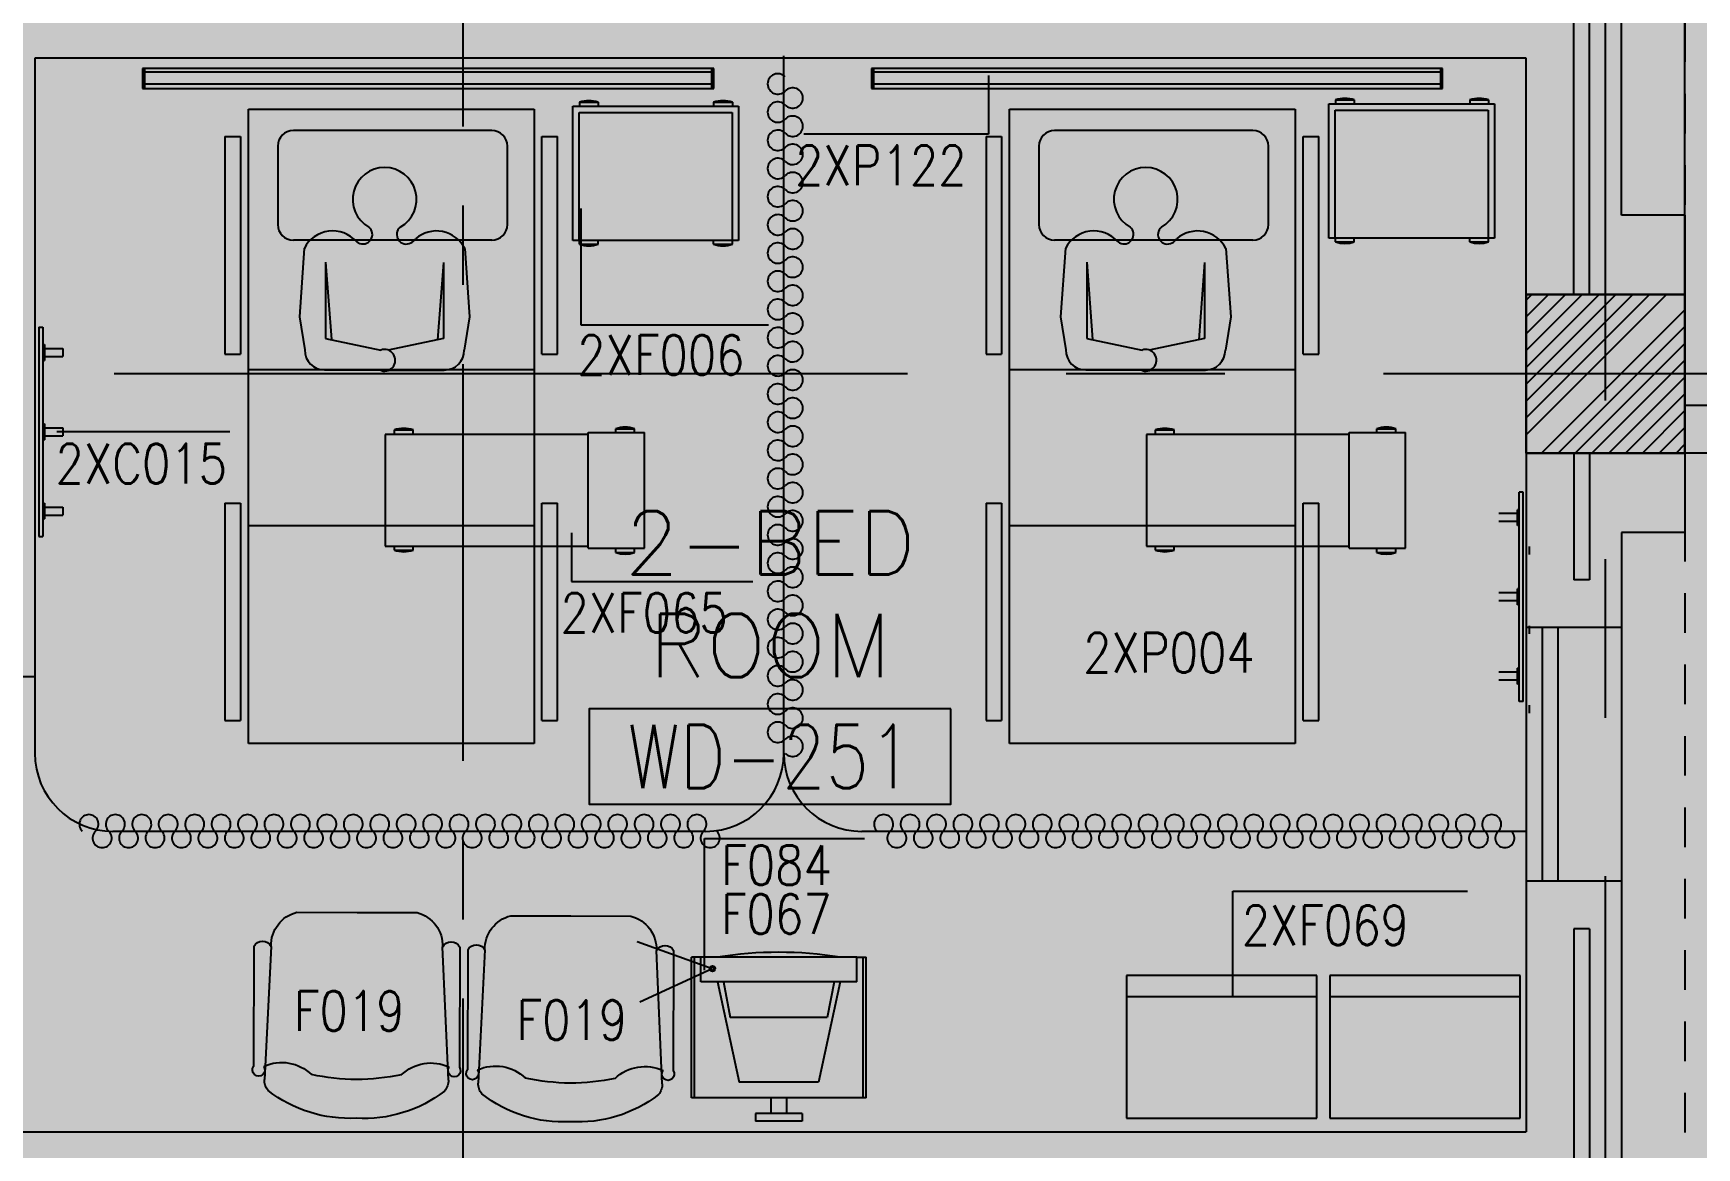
# Model space of a CAD drawing. Extents: x 88852.7 to 88945.7, y 39921.6 to 40001.1.
# Drawn here: x 88930.26 to 88935.5, y 39963.26 to 39966.77 of the extents above; entities that cross this region are included whole.
import ezdxf
from ezdxf.enums import TextEntityAlignment as Align

# ---------------------------------------------------------------- set-up
doc = ezdxf.new("R2010")
doc.units = 0
doc.header["$MEASUREMENT"] = 0
doc.header["$PDMODE"] = 34
for name, pattern in [('CENTER', [2, 1.25, -0.25, 0.25, -0.25]), ('CENTERX2', [4, 2.5, -0.5, 0.5, -0.5]), ('HIDDEN2', [0.1875, 0.125, -0.0625])]:
    doc.linetypes.add(name, pattern=pattern)
doc.layers.get('0').update_dxf_attribs({"linetype": 'CONTINUOUS'})
doc.layers.get('DEFPOINTS').update_dxf_attribs({"linetype": 'CONTINUOUS'})
for name, color, linetype in [('A-TEXT', 7, 'CONTINUOUS'), ('AX-DIM', 4, 'CONTINUOUS'), ('AXES', 11, 'CENTERX2'), ('AXES1', 11, 'CENTER'), ('COL', 2, 'CONTINUOUS'), ('HAT', 8, 'CONTINUOUS'), ('HIDDEN', 9, 'HIDDEN2'), ('INSUL', 4, 'CONTINUOUS'), ('MEDICAL', 4, 'CONTINUOUS'), ('NON-MEDICAL', 4, 'CONTINUOUS'), ('PROJ-L', 3, 'CONTINUOUS'), ('RM-BOX', 4, 'CONTINUOUS'), ('RM-NAME', 2, 'CONTINUOUS'), ('RM-NO', 2, 'CONTINUOUS'), ('WALL', 4, 'CONTINUOUS'), ('WIN', 3, 'CONTINUOUS')]:
    doc.layers.add(name, color=color, linetype=linetype)
doc.styles.add('ROMANS', font='ROMANS.shx', dxfattribs={"width": 0.6})
doc.dimstyles.new('DIM-OUT', dxfattribs={"dimscale": 0, "dimtxt": 0.24, "dimasz": 0.08, "dimexe": 0.02, "dimexo": 0.02, "dimgap": 0.05, "dimtad": 1, "dimdec": 0, "dimlfac": 1000, "dimzin": 0, "dimdsep": 46, "dimtxsty": 'ROMANS', "dimblk1": 'ARCHTICK', "dimblk2": 'ARCHTICK', "dimsah": 1, "dimcen": 0.01, "dimdle": 0.08, "dimclrd": 4, "dimclre": 4, "dimclrt": 2, "dimadec": 0, "dimazin": 0, "dimtp": 2, "dimtm": 2, "dimtfac": 0.114286, "dimtdec": 0, "dimtix": 1, "dimtmove": 2, "dimatfit": 3, "dimldrblk": 'ARCHTICK', "dimfxl": 0, "dimtolj": 1, "dimtzin": 0, "dimarcsym": 0})

# ---------------------------------------------------------------- blocks, each defined once
blk = doc.blocks.new('_ARCHTICK')
at = {"color": 0, "linetype": 'ByBlock', "const_width": 0.15}
blk.add_lwpolyline([(-0.5, -0.5), (0.5, 0.5)], dxfattribs=at)
blk = doc.blocks.new('*D616')
at = {"layer": 'AX-DIM', "color": 4, "lineweight": -2}
blk.add_line((88935.3803, 39999.7279), (88940.7653, 39999.7279), dxfattribs=at)
at = {"layer": 'AX-DIM', "color": 11, "lineweight": -2}
for p, q in [((88935.4603, 39999.0479), (88935.4603, 39999.7479)), ((88940.6853, 39963.5696), (88940.6853, 39999.7479))]:
    blk.add_line(p, q, dxfattribs=at)
at = {"layer": 'DEFPOINTS', "color": 0}
for p in [(88940.6853, 39999.7279), (88935.4603, 39999.0279), (88940.6853, 39963.5496)]:
    blk.add_point(p, dxfattribs=at)
at = {"layer": 'AX-DIM', "color": 4, "lineweight": -2, "xscale": 0.08, "yscale": 0.08, "zscale": 0.08, "rotation": 180}
blk.add_blockref('_ARCHTICK', (88935.4603, 39999.7279), dxfattribs=at)
at = {"layer": 'AX-DIM', "color": 4, "lineweight": -2, "xscale": 0.08, "yscale": 0.08, "zscale": 0.08}
blk.add_blockref('_ARCHTICK', (88940.6853, 39999.7279), dxfattribs=at)
at = {"layer": 'AX-DIM', "color": 2, "insert": (88938.0728, 39999.8979), "char_height": 0.24, "attachment_point": 5, "style": 'ROMANS'}
blk.add_mtext('\\A1;5225', dxfattribs=at)
blk = doc.blocks.new('*D629')
at = {"layer": 'AX-DIM', "color": 4, "lineweight": -2}
for p, q in [((88944.3103, 39987.6296), (88944.3103, 39928.1496)), ((88935.4803, 39987.5496), (88944.3303, 39987.5496)), ((88935.4803, 39928.2296), (88944.3303, 39928.2296))]:
    blk.add_line(p, q, dxfattribs=at)
at = {"layer": 'DEFPOINTS', "color": 0}
for p in [(88935.4603, 39987.5496), (88935.4603, 39928.2296), (88944.3103, 39928.2296)]:
    blk.add_point(p, dxfattribs=at)
at = {"layer": 'AX-DIM', "color": 4, "lineweight": -2, "xscale": 0.08, "yscale": 0.08, "zscale": 0.08}
for p, rotation in [((88944.3103, 39987.5496), 90), ((88944.3103, 39928.2296), 270)]:
    blk.add_blockref('_ARCHTICK', p, dxfattribs=dict(at, rotation=rotation))
at = {"layer": 'AX-DIM', "color": 2, "insert": (88944.1403, 39957.8896), "char_height": 0.24, "attachment_point": 5, "rotation": 90, "style": 'ROMANS'}
blk.add_mtext('\\A1;59320', dxfattribs=at)
blk = doc.blocks.new('*X582')
at = {"color": 0}
for p, q in [((253128.6, 155547.8), (253570.5, 155989.7)), ((253128.6, 155600.9), (253517.4, 155989.7)), ((253128.6, 155653.9), (253464.4, 155989.7)), ((253128.6, 155706.9), (253411.4, 155989.7)), ((253128.6, 155760), (253358.3, 155989.7)), ((253128.6, 155813), (253305.3, 155989.7)), ((253128.6, 155866), (253252.3, 155989.7)), ((253128.6, 155919.1), (253199.2, 155989.7)), ((253128.6, 155972.1), (253146.2, 155989.7)), ((253176.5, 155489.7), (253628.6, 155941.8)), ((253229.6, 155489.7), (253628.6, 155888.7)), ((253282.6, 155489.7), (253628.6, 155835.7)), ((253335.6, 155489.7), (253628.6, 155782.7)), ((253388.7, 155489.7), (253628.6, 155729.6)), ((253441.7, 155489.7), (253628.6, 155676.6)), ((253494.7, 155489.7), (253628.6, 155623.6)), ((253547.8, 155489.7), (253628.6, 155570.5)), ((253600.8, 155489.7), (253628.6, 155517.5))]:
    blk.add_line(p, q, dxfattribs=at)
blk = doc.blocks.new('COL50')
at = {"layer": 'COL'}
blk.add_lwpolyline([(-250, 250), (-250, -250), (250, -250), (250, 250)], close=True, dxfattribs=at)
blk = doc.blocks.new('RM1')
at = {"layer": 'RM-BOX'}
blk.add_lwpolyline([(569.9, -200), (-569.9, -200), (-569.9, -500), (569.9, -500)], close=True, dxfattribs=at)
at = {"layer": 'RM-NAME', "style": 'ROMANS'}
for tag, p in [('ROOMNAME1', (0, 323.8)), ('ROOMNAME2', (0, 0))]:
    blk.add_attdef(tag, text='', height=200, dxfattribs=at).set_placement(p, align=Align.MIDDLE)
at = {"layer": 'RM-NO', "style": 'ROMANS', "width": 0.8}
blk.add_attdef('ROOMNO', text='', height=200, dxfattribs=at).set_placement((0, -350), align=Align.MIDDLE)

msp = doc.modelspace()

# ---------------------------------------------------------------- linework, layer by layer
at = {"layer": 'AXES'}
for p, q in [((88935.2103, 39921.6153), (88935.2103, 40000.4279)), ((88945.0103, 39965.6996), (88876.9703, 39965.6996))]:
    msp.add_line(p, q, dxfattribs=at)
at = {"layer": 'AXES1'}
msp.add_line((88931.6103, 39928.4796), (88931.6103, 39987.2996), dxfattribs=at)
msp.add_line((88931.6103, 39928.4796), (88931.6103, 39987.2996), dxfattribs=at)
at = {"layer": 'HIDDEN'}
msp.add_line((88935.4603, 39987.0576), (88935.4603, 39928.7296), dxfattribs=at)
at = {"layer": 'INSUL'}
for p, q in [((88935.1103, 39965.9496), (88935.1103, 39966.9496)), ((88935.1603, 39965.9496), (88935.1603, 39966.9496)), ((88935.1103, 39965.4496), (88935.1103, 39965.0496)), ((88935.1603, 39965.4496), (88935.1603, 39965.0496)), ((88935.1603, 39965.0496), (88935.1103, 39965.0496)), ((88935.1603, 39963.9496), (88935.1103, 39963.9496)), ((88935.1103, 39963.9496), (88935.1103, 39961.8496)), ((88935.1603, 39963.9496), (88935.1603, 39961.8496))]:
    msp.add_line(p, q, dxfattribs=at)
at = {"layer": 'MEDICAL'}
for p, q in [((88932.6205, 39964.503), (88932.6205, 39966.7017)), ((88932.3998, 39966.6618), (88930.5995, 39966.6618)), ((88930.5995, 39966.6618), (88930.5995, 39966.5987)), ((88930.6056, 39966.6618), (88930.6056, 39966.5987)), ((88932.3937, 39966.6503), (88930.6056, 39966.6503)), ((88932.3937, 39966.5987), (88932.3937, 39966.6618)), ((88932.3998, 39966.5987), (88932.3998, 39966.6618)), ((88934.697, 39966.6618), (88932.8967, 39966.6618)), ((88932.8967, 39966.6618), (88932.8967, 39966.5987)), ((88932.9028, 39966.6618), (88932.9028, 39966.5987)), ((88934.6909, 39966.6503), (88932.9028, 39966.6503)), ((88934.6909, 39966.5987), (88934.6909, 39966.6618)), ((88934.697, 39966.5987), (88934.697, 39966.6618)), ((88930.5995, 39966.5987), (88932.3998, 39966.5987)), ((88930.6056, 39966.6133), (88932.3937, 39966.6133)), ((88932.8967, 39966.5987), (88934.697, 39966.5987)), ((88932.9028, 39966.6133), (88934.6909, 39966.6133)), ((88930.9334, 39964.5335), (88930.9334, 39966.5335)), ((88930.9334, 39966.5335), (88931.8334, 39966.5335)), ((88931.8334, 39966.5335), (88931.8334, 39964.5335)), ((88931.9556, 39966.1201), (88931.9556, 39966.5433)), ((88931.9556, 39966.5433), (88932.4773, 39966.5433)), ((88931.9753, 39966.5236), (88932.4576, 39966.5236)), ((88931.9753, 39966.1201), (88931.9753, 39966.5236)), ((88931.9767, 39966.5555), (88932.0357, 39966.5555)), ((88931.9767, 39966.5555), (88931.9767, 39966.5433)), ((88932.0357, 39966.5555), (88932.0357, 39966.5433)), ((88932.3994, 39966.5555), (88932.4584, 39966.5555)), ((88932.3994, 39966.5555), (88932.3994, 39966.5433)), ((88932.4576, 39966.5236), (88932.4576, 39966.1201)), ((88932.4584, 39966.5555), (88932.4584, 39966.5433)), ((88932.4773, 39966.5433), (88932.4773, 39966.1201)), ((88933.3322, 39964.5335), (88933.3322, 39966.5335)), ((88933.3322, 39966.5335), (88934.2322, 39966.5335)), ((88934.2322, 39966.5335), (88934.2322, 39964.5335)), ((88934.3385, 39966.1276), (88934.3385, 39966.5508)), ((88934.3385, 39966.5508), (88934.8602, 39966.5508)), ((88934.3582, 39966.1276), (88934.3582, 39966.5311)), ((88934.3582, 39966.5311), (88934.8405, 39966.5311)), ((88934.3596, 39966.563), (88934.4186, 39966.563)), ((88934.3596, 39966.563), (88934.3596, 39966.5508)), ((88934.4186, 39966.563), (88934.4186, 39966.5508)), ((88934.7823, 39966.563), (88934.7823, 39966.5508)), ((88934.7823, 39966.563), (88934.8413, 39966.563)), ((88934.8405, 39966.5311), (88934.8405, 39966.1276)), ((88934.8413, 39966.563), (88934.8413, 39966.5508)), ((88934.8602, 39966.5508), (88934.8602, 39966.1276)), ((88931.7003, 39966.4666), (88931.0749, 39966.4666)), ((88934.0991, 39966.4666), (88933.4737, 39966.4666)), ((88930.8592, 39966.4475), (88930.8592, 39965.7618)), ((88930.8592, 39966.4475), (88930.9084, 39966.4475)), ((88930.9084, 39966.4475), (88930.9084, 39965.7618)), ((88931.0257, 39966.4174), (88931.0257, 39966.17)), ((88931.7495, 39966.17), (88931.7495, 39966.4174)), ((88931.8584, 39965.7618), (88931.8584, 39966.4475)), ((88931.8584, 39966.4475), (88931.9076, 39966.4475)), ((88931.9076, 39965.7618), (88931.9076, 39966.4475)), ((88933.258, 39966.4475), (88933.258, 39965.7618)), ((88933.258, 39966.4475), (88933.3072, 39966.4475)), ((88933.3072, 39966.4475), (88933.3072, 39965.7618)), ((88933.4245, 39966.4174), (88933.4245, 39966.17)), ((88934.1483, 39966.17), (88934.1483, 39966.4174)), ((88934.2572, 39965.7618), (88934.2572, 39966.4475)), ((88934.2572, 39966.4475), (88934.3064, 39966.4475)), ((88934.3064, 39965.7618), (88934.3064, 39966.4475)), ((88931.7003, 39966.1208), (88931.0749, 39966.1208)), ((88932.4773, 39966.1201), (88931.9556, 39966.1201)), ((88931.9767, 39966.1079), (88931.9767, 39966.1201)), ((88931.9767, 39966.1079), (88932.0357, 39966.1079)), ((88932.0357, 39966.1079), (88932.0357, 39966.1201)), ((88932.3994, 39966.1079), (88932.3994, 39966.1201)), ((88932.3994, 39966.1079), (88932.4584, 39966.1079)), ((88932.4584, 39966.1079), (88932.4584, 39966.1201)), ((88934.0991, 39966.1208), (88933.4737, 39966.1208)), ((88934.8602, 39966.1276), (88934.3385, 39966.1276)), ((88934.3596, 39966.1154), (88934.3596, 39966.1276)), ((88934.3596, 39966.1154), (88934.4186, 39966.1154)), ((88934.4186, 39966.1154), (88934.4186, 39966.1276)), ((88934.7823, 39966.1154), (88934.7823, 39966.1276)), ((88934.7823, 39966.1154), (88934.8413, 39966.1154)), ((88934.8413, 39966.1154), (88934.8413, 39966.1276)), ((88930.8592, 39965.7618), (88930.9084, 39965.7618)), ((88931.8584, 39965.7618), (88931.9076, 39965.7618)), ((88933.258, 39965.7618), (88933.3072, 39965.7618)), ((88934.2572, 39965.7618), (88934.3064, 39965.7618)), ((88930.9334, 39965.7131), (88931.8334, 39965.7131)), ((88933.3322, 39965.7131), (88934.2322, 39965.7131)), ((88931.3932, 39965.5226), (88931.4522, 39965.5226)), ((88931.3932, 39965.5082), (88931.3932, 39965.5226)), ((88931.4522, 39965.5082), (88931.4522, 39965.5226)), ((88932.0912, 39965.5144), (88932.0912, 39965.5263)), ((88932.0912, 39965.5263), (88932.1503, 39965.5263)), ((88932.1503, 39965.5144), (88932.1503, 39965.5263)), ((88933.792, 39965.5226), (88933.851, 39965.5226)), ((88933.792, 39965.5082), (88933.792, 39965.5226)), ((88933.851, 39965.5082), (88933.851, 39965.5226)), ((88934.49, 39965.5144), (88934.49, 39965.5263)), ((88934.49, 39965.5263), (88934.5491, 39965.5263)), ((88934.5491, 39965.5144), (88934.5491, 39965.5263)), ((88932.0041, 39965.5082), (88931.3644, 39965.5082)), ((88931.3644, 39965.5082), (88931.3644, 39965.1563)), ((88932.0041, 39965.1502), (88932.0041, 39965.5144)), ((88932.0041, 39965.5144), (88932.1813, 39965.5144)), ((88932.1813, 39965.1502), (88932.1813, 39965.5144)), ((88934.4029, 39965.5082), (88933.7632, 39965.5082)), ((88933.7632, 39965.5082), (88933.7632, 39965.1563)), ((88934.4029, 39965.1502), (88934.4029, 39965.5144)), ((88934.4029, 39965.5144), (88934.5801, 39965.5144)), ((88934.5801, 39965.1502), (88934.5801, 39965.5144)), ((88930.8592, 39965.2917), (88930.9084, 39965.2917)), ((88930.8592, 39965.2917), (88930.8592, 39964.606)), ((88930.9084, 39965.2917), (88930.9084, 39964.606)), ((88931.8584, 39964.606), (88931.8584, 39965.2917)), ((88931.8584, 39965.2917), (88931.9076, 39965.2917)), ((88931.9076, 39964.606), (88931.9076, 39965.2917)), ((88933.258, 39965.2917), (88933.258, 39964.606)), ((88933.258, 39965.2917), (88933.3072, 39965.2917)), ((88933.3072, 39965.2917), (88933.3072, 39964.606)), ((88934.2572, 39964.606), (88934.2572, 39965.2917)), ((88934.2572, 39965.2917), (88934.3064, 39965.2917)), ((88934.3064, 39964.606), (88934.3064, 39965.2917)), ((88930.9334, 39965.221), (88931.8334, 39965.221)), ((88933.3322, 39965.221), (88934.2322, 39965.221)), ((88931.3644, 39965.1563), (88932.0041, 39965.1563)), ((88931.3932, 39965.1434), (88931.3932, 39965.1563)), ((88931.4522, 39965.1434), (88931.4522, 39965.1563)), ((88933.7632, 39965.1563), (88934.4029, 39965.1563)), ((88933.792, 39965.1434), (88933.792, 39965.1563)), ((88933.851, 39965.1434), (88933.851, 39965.1563)), ((88931.3932, 39965.1434), (88931.4522, 39965.1434)), ((88932.0041, 39965.1502), (88932.1813, 39965.1502)), ((88932.0912, 39965.136), (88932.0912, 39965.1502)), ((88932.0912, 39965.136), (88932.1503, 39965.136)), ((88932.1503, 39965.136), (88932.1503, 39965.1502)), ((88933.792, 39965.1434), (88933.851, 39965.1434)), ((88934.4029, 39965.1502), (88934.5801, 39965.1502)), ((88934.49, 39965.136), (88934.49, 39965.1502)), ((88934.49, 39965.136), (88934.5491, 39965.136)), ((88934.5491, 39965.136), (88934.5491, 39965.1502)), ((88930.2603, 39964.7446), (88930.2603, 39964.503)), ((88930.8592, 39964.606), (88930.9084, 39964.606)), ((88931.8584, 39964.606), (88931.9076, 39964.606)), ((88933.258, 39964.606), (88933.3072, 39964.606)), ((88934.2572, 39964.606), (88934.3064, 39964.606)), ((88931.8334, 39964.5335), (88930.9334, 39964.5335)), ((88934.2322, 39964.5335), (88933.3322, 39964.5335)), ((88932.3745, 39964.257), (88930.5063, 39964.257)), ((88934.9603, 39964.257), (88932.8664, 39964.257)), ((88932.3952, 39963.8237), (88932.1584, 39963.9085)), ((88932.3587, 39963.8599), (88932.3292, 39963.8599)), ((88932.3292, 39963.417), (88932.3292, 39963.8599)), ((88932.339, 39963.417), (88932.339, 39963.8599)), ((88932.8508, 39963.8599), (88932.3587, 39963.8599)), ((88932.3587, 39963.7826), (88932.3587, 39963.8599)), ((88932.8508, 39963.8599), (88932.8804, 39963.8599)), ((88932.8508, 39963.7826), (88932.8508, 39963.8599)), ((88932.8705, 39963.417), (88932.8705, 39963.8599)), ((88932.8804, 39963.417), (88932.8804, 39963.8599)), ((88932.3952, 39963.8237), (88932.1666, 39963.7189)), ((88932.8508, 39963.7826), (88932.3587, 39963.7826)), ((88932.4114, 39963.7826), (88932.48, 39963.4662)), ((88932.4301, 39963.7826), (88932.452, 39963.6701)), ((88932.7981, 39963.7826), (88932.7295, 39963.4662)), ((88932.7795, 39963.7826), (88932.7575, 39963.6701)), ((88932.7575, 39963.6701), (88932.452, 39963.6701)), ((88932.7295, 39963.4662), (88932.48, 39963.4662)), ((88932.8804, 39963.417), (88932.3292, 39963.417)), ((88932.5802, 39963.417), (88932.5802, 39963.3678)), ((88932.6294, 39963.417), (88932.6294, 39963.3678)), ((88932.5309, 39963.3678), (88932.5309, 39963.3433)), ((88932.6786, 39963.3678), (88932.5309, 39963.3678)), ((88932.6786, 39963.3433), (88932.5309, 39963.3433)), ((88932.6786, 39963.3678), (88932.6786, 39963.3433))]:
    msp.add_line(p, q, dxfattribs=at)
at = {"layer": 'MEDICAL', "const_width": 0.000738}
for points in [[(88932.1584, 39963.9085, 1), (88932.1577, 39963.9085, 1)], [(88932.1669, 39963.7189, 1), (88932.1662, 39963.7189, 1)]]:
    msp.add_lwpolyline(points, format="xyb", close=True, dxfattribs=at)
at = {"layer": 'MEDICAL'}
for radius in [0.00868, 0.00533]:
    msp.add_circle((88932.3957, 39963.8241), radius, dxfattribs=at)
at = {"layer": 'MEDICAL', "color": 15}
for centre, radius, start, end in [((88932.6017, 39966.6134), 0.0322, 43.5684, 316.4316), ((88932.6484, 39966.569), 0.0322, 223.5684, 136.4316), ((88932.6017, 39966.5246), 0.0322, 43.5684, 316.4316), ((88932.6017, 39966.4357), 0.0322, 43.5684, 316.4316), ((88932.6484, 39966.4801), 0.0322, 223.5684, 136.4316), ((88932.6484, 39966.3913), 0.0322, 223.5684, 136.4316), ((88932.6017, 39966.3468), 0.0322, 43.5684, 316.4316), ((88932.6484, 39966.3024), 0.0322, 223.5684, 136.4316), ((88932.6017, 39966.258), 0.0322, 43.5684, 316.4316), ((88932.6017, 39966.1691), 0.0322, 43.5684, 316.4316), ((88932.6484, 39966.2135), 0.0322, 223.5684, 136.4316), ((88932.6484, 39966.1247), 0.0322, 223.5684, 136.4316), ((88932.6017, 39966.0802), 0.0322, 43.5684, 316.4316), ((88932.6484, 39966.0358), 0.0322, 223.5684, 136.4316), ((88932.6017, 39965.9914), 0.0322, 43.5684, 316.4316), ((88932.6484, 39965.9469), 0.0322, 223.5684, 136.4316), ((88932.6017, 39965.9025), 0.0322, 43.5684, 316.4316), ((88932.6484, 39965.8581), 0.0322, 223.5684, 136.4316), ((88932.6017, 39965.8136), 0.0322, 43.5684, 316.4316), ((88932.6484, 39965.7692), 0.0322, 223.5684, 136.4316), ((88932.6017, 39965.7247), 0.0322, 43.5684, 316.4316), ((88932.6484, 39965.6803), 0.0322, 223.5684, 136.4316), ((88932.6017, 39965.6359), 0.0322, 43.5684, 316.4316), ((88932.6484, 39965.5914), 0.0322, 223.5684, 136.4316), ((88932.6017, 39965.547), 0.0322, 43.5684, 316.4316), ((88932.6484, 39965.5026), 0.0322, 223.5684, 136.4316), ((88932.6017, 39965.4581), 0.0322, 43.5684, 316.4316), ((88932.6484, 39965.4137), 0.0322, 223.5684, 136.4316), ((88932.6017, 39965.3693), 0.0322, 43.5684, 316.4316), ((88932.6017, 39965.2804), 0.0322, 43.5684, 316.4316), ((88932.6484, 39965.3248), 0.0322, 223.5684, 136.4316), ((88932.6484, 39965.236), 0.0322, 223.5684, 136.4316), ((88932.6017, 39965.1915), 0.0322, 43.5684, 316.4316), ((88932.6484, 39965.1471), 0.0322, 223.5684, 136.4316), ((88932.6017, 39965.1027), 0.0322, 43.5684, 316.4316), ((88932.6017, 39965.0138), 0.0322, 43.5684, 316.4316), ((88932.6484, 39965.0582), 0.0322, 223.5684, 136.4316), ((88932.6484, 39964.9694), 0.0322, 223.5684, 136.4316), ((88932.6017, 39964.9249), 0.0322, 43.5684, 316.4316), ((88932.6484, 39964.8805), 0.0322, 223.5684, 136.4316), ((88932.6017, 39964.8361), 0.0322, 43.5684, 316.4316), ((88932.6484, 39964.7916), 0.0322, 223.5684, 136.4316), ((88932.6017, 39964.7472), 0.0322, 43.5684, 316.4316), ((88932.6484, 39964.7028), 0.0322, 223.5684, 136.4316), ((88932.6017, 39964.6583), 0.0322, 43.5684, 316.4316), ((88932.6484, 39964.6139), 0.0322, 223.5684, 136.4316), ((88932.6017, 39964.5695), 0.0322, 43.5684, 316.4316), ((88932.6484, 39964.525), 0.0322, 223.5684, 136.4316), ((88930.4306, 39964.2796), 0.0302, 313.5684, 226.4316), ((88930.5139, 39964.2796), 0.0302, 313.5684, 226.4316), ((88930.5972, 39964.2796), 0.0302, 313.5684, 226.4316), ((88930.6805, 39964.2796), 0.0302, 313.5684, 226.4316), ((88930.7639, 39964.2796), 0.0302, 313.5684, 226.4316), ((88930.8472, 39964.2796), 0.0302, 313.5684, 226.4316), ((88930.9305, 39964.2796), 0.0302, 313.5684, 226.4316), ((88931.0138, 39964.2796), 0.0302, 313.5684, 226.4316), ((88931.0971, 39964.2796), 0.0302, 313.5684, 226.4316), ((88931.1804, 39964.2796), 0.0302, 313.5684, 226.4316), ((88931.2637, 39964.2796), 0.0302, 313.5684, 226.4316), ((88931.347, 39964.2796), 0.0302, 313.5684, 226.4316), ((88931.4304, 39964.2796), 0.0302, 313.5684, 226.4316), ((88931.5137, 39964.2796), 0.0302, 313.5684, 226.4316), ((88931.597, 39964.2796), 0.0302, 313.5684, 226.4316), ((88931.6803, 39964.2796), 0.0302, 313.5684, 226.4316), ((88931.7636, 39964.2796), 0.0302, 313.5684, 226.4316), ((88931.8469, 39964.2796), 0.0302, 313.5684, 226.4316), ((88931.9302, 39964.2796), 0.0302, 313.5684, 226.4316), ((88932.0136, 39964.2796), 0.0302, 313.5684, 226.4316), ((88932.0969, 39964.2796), 0.0302, 313.5684, 226.4316), ((88932.1802, 39964.2796), 0.0302, 313.5684, 226.4316), ((88932.2635, 39964.2796), 0.0302, 313.5684, 226.4316), ((88932.3468, 39964.2796), 0.0302, 313.5684, 226.4316), ((88932.9353, 39964.2796), 0.0302, 313.5684, 226.4316), ((88933.0186, 39964.2796), 0.0302, 313.5684, 226.4316), ((88933.1019, 39964.2796), 0.0302, 313.5684, 226.4316), ((88933.1852, 39964.2796), 0.0302, 313.5684, 226.4316), ((88933.2685, 39964.2796), 0.0302, 313.5684, 226.4316), ((88933.3518, 39964.2796), 0.0302, 313.5684, 226.4316), ((88933.4352, 39964.2796), 0.0302, 313.5684, 226.4316), ((88933.5185, 39964.2796), 0.0302, 313.5684, 226.4316), ((88933.6018, 39964.2796), 0.0302, 313.5684, 226.4316), ((88933.6851, 39964.2796), 0.0302, 313.5684, 226.4316), ((88933.7684, 39964.2796), 0.0302, 313.5684, 226.4316), ((88933.8517, 39964.2796), 0.0302, 313.5684, 226.4316), ((88933.935, 39964.2796), 0.0302, 313.5684, 226.4316), ((88934.0184, 39964.2796), 0.0302, 313.5684, 226.4316), ((88934.1017, 39964.2796), 0.0302, 313.5684, 226.4316), ((88934.185, 39964.2796), 0.0302, 313.5684, 226.4316), ((88934.2683, 39964.2796), 0.0302, 313.5684, 226.4316), ((88934.3516, 39964.2796), 0.0302, 313.5684, 226.4316), ((88934.4349, 39964.2796), 0.0302, 313.5684, 226.4316), ((88934.5182, 39964.2796), 0.0302, 313.5684, 226.4316), ((88934.6015, 39964.2796), 0.0302, 313.5684, 226.4316), ((88934.6849, 39964.2796), 0.0302, 313.5684, 226.4316), ((88934.7682, 39964.2796), 0.0302, 313.5684, 226.4316), ((88934.8515, 39964.2796), 0.0302, 313.5684, 226.4316), ((88930.4723, 39964.2358), 0.0302, 133.5684, 46.4316), ((88930.5556, 39964.2358), 0.0302, 133.5684, 46.4316), ((88930.6389, 39964.2358), 0.0302, 133.5684, 46.4316), ((88930.7222, 39964.2358), 0.0302, 133.5684, 46.4316), ((88930.8055, 39964.2358), 0.0302, 133.5684, 46.4316), ((88930.8888, 39964.2358), 0.0302, 133.5684, 46.4316), ((88930.9721, 39964.2358), 0.0302, 133.5684, 46.4316), ((88931.0554, 39964.2358), 0.0302, 133.5684, 46.4316), ((88931.1388, 39964.2358), 0.0302, 133.5684, 46.4316), ((88931.2221, 39964.2358), 0.0302, 133.5684, 46.4316), ((88931.3054, 39964.2358), 0.0302, 133.5684, 46.4316), ((88931.3887, 39964.2358), 0.0302, 133.5684, 46.4316), ((88931.472, 39964.2358), 0.0302, 133.5684, 46.4316), ((88931.5553, 39964.2358), 0.0302, 133.5684, 46.4316), ((88931.6386, 39964.2358), 0.0302, 133.5684, 46.4316), ((88931.722, 39964.2358), 0.0302, 133.5684, 46.4316), ((88931.8053, 39964.2358), 0.0302, 133.5684, 46.4316), ((88931.8886, 39964.2358), 0.0302, 133.5684, 46.4316), ((88931.9719, 39964.2358), 0.0302, 133.5684, 46.4316), ((88932.0552, 39964.2358), 0.0302, 133.5684, 46.4316), ((88932.1385, 39964.2358), 0.0302, 133.5684, 46.4316), ((88932.2218, 39964.2358), 0.0302, 133.5684, 46.4316), ((88932.3051, 39964.2358), 0.0302, 133.5684, 46.4316), ((88932.3885, 39964.2358), 0.0302, 133.5684, 46.4316), ((88932.9769, 39964.2358), 0.0302, 133.5684, 46.4316), ((88933.0602, 39964.2358), 0.0302, 133.5684, 46.4316), ((88933.1436, 39964.2358), 0.0302, 133.5684, 46.4316), ((88933.2269, 39964.2358), 0.0302, 133.5684, 46.4316), ((88933.3102, 39964.2358), 0.0302, 133.5684, 46.4316), ((88933.3935, 39964.2358), 0.0302, 133.5684, 46.4316), ((88933.4768, 39964.2358), 0.0302, 133.5684, 46.4316), ((88933.5601, 39964.2358), 0.0302, 133.5684, 46.4316), ((88933.6434, 39964.2358), 0.0302, 133.5684, 46.4316), ((88933.7268, 39964.2358), 0.0302, 133.5684, 46.4316), ((88933.8101, 39964.2358), 0.0302, 133.5684, 46.4316), ((88933.8934, 39964.2358), 0.0302, 133.5684, 46.4316), ((88933.9767, 39964.2358), 0.0302, 133.5684, 46.4316), ((88934.06, 39964.2358), 0.0302, 133.5684, 46.4316), ((88934.1433, 39964.2358), 0.0302, 133.5684, 46.4316), ((88934.2266, 39964.2358), 0.0302, 133.5684, 46.4316), ((88934.3099, 39964.2358), 0.0302, 133.5684, 46.4316), ((88934.3933, 39964.2358), 0.0302, 133.5684, 46.4316), ((88934.4766, 39964.2358), 0.0302, 133.5684, 46.4316), ((88934.5599, 39964.2358), 0.0302, 133.5684, 46.4316), ((88934.6432, 39964.2358), 0.0302, 133.5684, 46.4316), ((88934.7265, 39964.2358), 0.0302, 133.5684, 46.4316), ((88934.8098, 39964.2358), 0.0302, 133.5684, 46.4316), ((88934.8931, 39964.2358), 0.0302, 133.5684, 46.4316)]:
    msp.add_arc(centre, radius, start, end, dxfattribs=at)
at = {"layer": 'MEDICAL'}
for centre, radius, start, end in [((88934.3891, 39966.4769), 0.091, 71.0754, 108.9246), ((88934.8118, 39966.4769), 0.091, 71.0754, 108.9246), ((88932.0062, 39966.4694), 0.091, 71.0754, 108.9246), ((88932.4289, 39966.4694), 0.091, 71.0754, 108.9246), ((88931.0749, 39966.4174), 0.0492, 90, 180), ((88931.7003, 39966.4174), 0.0492, 0, 90), ((88933.4737, 39966.4174), 0.0492, 90, 180), ((88934.0991, 39966.4174), 0.0492, 0, 90), ((88931.0749, 39966.17), 0.0492, 180, 270), ((88931.7003, 39966.17), 0.0492, 270, 0), ((88933.4737, 39966.17), 0.0492, 180, 270), ((88934.0991, 39966.17), 0.0492, 270, 0), ((88932.0062, 39966.1941), 0.091, 251.0754, 288.9246), ((88932.4289, 39966.1941), 0.091, 251.0754, 288.9246), ((88934.3891, 39966.2016), 0.091, 251.0754, 288.9246), ((88934.8118, 39966.2016), 0.091, 251.0754, 288.9246), ((88931.4227, 39965.4365), 0.091, 71.0754, 108.9246), ((88932.1207, 39965.4402), 0.091, 71.0754, 108.9246), ((88933.8215, 39965.4365), 0.091, 71.0754, 108.9246), ((88934.5196, 39965.4402), 0.091, 71.0754, 108.9246), ((88931.4227, 39965.2296), 0.091, 251.0754, 288.9246), ((88932.1207, 39965.2221), 0.091, 251.0754, 288.9246), ((88933.8215, 39965.2296), 0.091, 251.0754, 288.9246), ((88934.5196, 39965.2221), 0.091, 251.0754, 288.9246), ((88930.5063, 39964.503), 0.2461, 180, 270), ((88932.3745, 39964.503), 0.2461, 270, 0), ((88932.8666, 39964.503), 0.2461, 180, 270), ((88932.6048, 39962.69), 1.1858, 80.6153, 99.3847)]:
    msp.add_arc(centre, radius, start, end, dxfattribs=at)
at = {"layer": 'NON-MEDICAL'}
for p, q in [((88931.1095, 39966.0951), (88931.094, 39965.8794)), ((88931.6152, 39966.0945), (88931.6302, 39965.8788)), ((88933.5084, 39966.0951), (88933.4929, 39965.8794)), ((88934.014, 39966.0945), (88934.029, 39965.8788)), ((88931.1767, 39966.051), (88931.1764, 39965.8112)), ((88931.1767, 39966.051), (88931.1947, 39965.8073)), ((88931.548, 39966.0506), (88931.5294, 39965.8069)), ((88931.548, 39966.0506), (88931.5477, 39965.8108)), ((88933.5755, 39966.051), (88933.5752, 39965.8112)), ((88933.5755, 39966.051), (88933.5935, 39965.8073)), ((88933.9468, 39966.0506), (88933.9282, 39965.8069)), ((88933.9468, 39966.0506), (88933.9465, 39965.8108)), ((88930.2727, 39965.847), (88930.2727, 39965.1866)), ((88930.2727, 39965.847), (88930.2854, 39965.847)), ((88930.2854, 39965.847), (88930.2854, 39965.1866)), ((88931.094, 39965.8794), (88931.1106, 39965.7747)), ((88931.6302, 39965.8788), (88931.6134, 39965.7741)), ((88933.4929, 39965.8794), (88933.5094, 39965.7747)), ((88934.029, 39965.8788), (88934.0122, 39965.7741)), ((88930.2854, 39965.7918), (88930.2904, 39965.7918)), ((88930.2904, 39965.7918), (88930.2904, 39965.7418)), ((88931.1764, 39965.8112), (88931.3507, 39965.7743)), ((88931.5477, 39965.8108), (88931.3736, 39965.7744)), ((88933.5752, 39965.8112), (88933.7495, 39965.7743)), ((88933.9465, 39965.8108), (88933.7724, 39965.7744)), ((88930.2854, 39965.7418), (88930.2904, 39965.7418)), ((88930.2904, 39965.7795), (88930.3489, 39965.7795)), ((88930.2904, 39965.7541), (88930.3489, 39965.7541)), ((88930.3489, 39965.7795), (88930.3489, 39965.7541)), ((88931.1734, 39965.7118), (88931.3473, 39965.7116)), ((88931.3771, 39965.7115), (88931.5505, 39965.7113)), ((88933.5722, 39965.7118), (88933.7461, 39965.7116)), ((88933.7759, 39965.7115), (88933.9493, 39965.7113)), ((88930.2854, 39965.5418), (88930.2904, 39965.5418)), ((88930.2904, 39965.5418), (88930.2904, 39965.4918)), ((88930.2904, 39965.5295), (88930.3489, 39965.5295)), ((88930.3489, 39965.5295), (88930.3489, 39965.5041)), ((88930.2854, 39965.4918), (88930.2904, 39965.4918)), ((88930.2904, 39965.5041), (88930.3489, 39965.5041)), ((88934.9505, 39965.3263), (88934.9378, 39965.3263)), ((88934.9378, 39964.6659), (88934.9378, 39965.3263)), ((88934.9505, 39964.6659), (88934.9505, 39965.3263)), ((88930.2854, 39965.2918), (88930.2904, 39965.2918)), ((88930.2904, 39965.2918), (88930.2904, 39965.2418)), ((88930.2904, 39965.2795), (88930.3489, 39965.2795)), ((88930.3489, 39965.2795), (88930.3489, 39965.2541)), ((88934.9328, 39965.2588), (88934.8743, 39965.2588)), ((88934.9378, 39965.2711), (88934.9328, 39965.2711)), ((88934.9328, 39965.2211), (88934.9328, 39965.2711)), ((88930.2854, 39965.2418), (88930.2904, 39965.2418)), ((88930.2904, 39965.2541), (88930.3489, 39965.2541)), ((88934.9328, 39965.2334), (88934.8743, 39965.2334)), ((88934.9378, 39965.2211), (88934.9328, 39965.2211)), ((88930.2727, 39965.1866), (88930.2854, 39965.1866)), ((88934.9712, 39965.1294), (88934.9712, 39965.1548)), ((88934.9328, 39965.0088), (88934.8743, 39965.0088)), ((88934.9328, 39964.9711), (88934.9328, 39965.0211)), ((88934.9378, 39965.0211), (88934.9328, 39965.0211)), ((88934.9328, 39964.9834), (88934.8743, 39964.9834)), ((88934.9378, 39964.9711), (88934.9328, 39964.9711)), ((88934.9712, 39964.8794), (88934.9712, 39964.9048)), ((88934.9328, 39964.7588), (88934.8743, 39964.7588)), ((88934.9328, 39964.7334), (88934.8743, 39964.7334)), ((88934.9328, 39964.7211), (88934.9328, 39964.7711)), ((88934.9378, 39964.7711), (88934.9328, 39964.7711)), ((88934.9378, 39964.7211), (88934.9328, 39964.7211)), ((88934.9505, 39964.6659), (88934.9378, 39964.6659)), ((88934.9712, 39964.6294), (88934.9712, 39964.6548)), ((88934.3003, 39963.8025), (88933.7003, 39963.8025)), ((88933.7003, 39963.8025), (88933.7003, 39963.3525)), ((88934.3003, 39963.3525), (88934.3003, 39963.8025)), ((88934.9413, 39963.8025), (88934.3413, 39963.8025)), ((88934.3413, 39963.8025), (88934.3413, 39963.3525)), ((88934.9413, 39963.3525), (88934.9413, 39963.8025)), ((88934.3003, 39963.7354), (88933.7003, 39963.7354)), ((88934.9413, 39963.7354), (88934.3413, 39963.7354)), ((88933.7003, 39963.3525), (88934.3003, 39963.3525)), ((88934.3413, 39963.3525), (88934.9413, 39963.3525))]:
    msp.add_line(p, q, dxfattribs=at)
at = {"layer": 'NON-MEDICAL', "extrusion": (0, 0, -1)}
for p, q in [((88931.0863, 39964.0021), (88931.2755, 39964.0014)), ((88931.2755, 39964.0014), (88931.4646, 39964.0008)), ((88931.7602, 39963.9909), (88931.9493, 39963.9902)), ((88931.9493, 39963.9902), (88932.1385, 39963.9896)), ((88930.9508, 39963.8944), (88930.9495, 39963.5161)), ((88931.0048, 39963.8943), (88930.9839, 39963.4745)), ((88931.5634, 39963.4726), (88931.5453, 39963.8924)), ((88931.5994, 39963.8922), (88931.5981, 39963.5139)), ((88931.6247, 39963.8832), (88931.6234, 39963.5049)), ((88931.6787, 39963.8831), (88931.6578, 39963.4633)), ((88932.2373, 39963.4614), (88932.2192, 39963.8812)), ((88932.2732, 39963.881), (88932.2719, 39963.5027))]:
    msp.add_line(p, q, dxfattribs=at)
at = {"layer": 'NON-MEDICAL'}
for centre, radius, start, end in [((88931.3626, 39966.2493), 0.1006, 299.236, 240.6286), ((88933.7614, 39966.2493), 0.1006, 299.236, 240.6286), ((88931.1988, 39966.0504), 0.0998, 41.4626, 153.4214), ((88931.294, 39966.1388), 0.0299, 240.832, 49.8886), ((88931.4309, 39966.1386), 0.0299, 129.976, 299.0326), ((88931.5258, 39966.05), 0.0998, 26.4431, 131.4207), ((88933.5977, 39966.0504), 0.0998, 41.4626, 153.4214), ((88933.6928, 39966.1388), 0.0299, 240.832, 49.8886), ((88933.8297, 39966.1386), 0.0299, 129.976, 299.0326), ((88933.9246, 39966.05), 0.0998, 26.4431, 131.4207), ((88931.3021, 39966.1535), 0.0466, 217.4577, 240.9818), ((88931.4228, 39966.1533), 0.0466, 298.8828, 322.4069), ((88933.7009, 39966.1535), 0.0466, 217.4577, 240.9818), ((88933.8217, 39966.1533), 0.0466, 298.8828, 322.4069), ((88931.1735, 39965.7746), 0.0629, 179.9323, 269.9323), ((88931.3622, 39965.7422), 0.0341, 244.007, 109.6948), ((88931.5506, 39965.7742), 0.0629, 269.9323, 359.9323), ((88933.5723, 39965.7746), 0.0629, 179.9323, 269.9323), ((88933.761, 39965.7422), 0.0341, 244.007, 109.6948), ((88933.9494, 39965.7742), 0.0629, 269.9323, 359.9323)]:
    msp.add_arc(centre, radius, start, end, dxfattribs=at)
at = {"layer": 'NON-MEDICAL', "extrusion": (0, 0, -1)}
for centre, radius, start, end in [((-88931.1128, 39963.8974), 0.108, 358.3354, 75.796), ((-88931.4374, 39963.8963), 0.108, 104.5956, 182.0562), ((-88931.7867, 39963.8862), 0.108, 358.3354, 75.796), ((-88932.1113, 39963.8851), 0.108, 104.5956, 182.0562), ((-88930.9778, 39963.8803), 0.0304, 27.6172, 152.7745), ((-88931.5723, 39963.8783), 0.0304, 27.6172, 152.7745), ((-88931.6516, 39963.8691), 0.0304, 27.6172, 152.7745), ((-88932.2462, 39963.8671), 0.0304, 27.6172, 152.7745), ((-88931.038, 39963.3932), 0.1352, 65.2723, 134.1634), ((-88931.5087, 39963.3916), 0.1352, 46.2282, 115.1193), ((-88931.7119, 39963.382), 0.1352, 65.2723, 134.1634), ((-88932.1826, 39963.3804), 0.1352, 46.2282, 115.1193), ((-88930.9654, 39963.5048), 0.0195, 145.0399, 35.3517), ((-88931.0348, 39963.4725), 0.051, 320.6561, 2.2836), ((-88931.286, 39964.2251), 0.7509, 270.9393, 281.8186), ((-88931.2665, 39964.2252), 0.7509, 258.573, 269.4524), ((-88931.5821, 39963.5027), 0.0195, 145.0399, 35.3517), ((-88931.6393, 39963.4936), 0.0195, 145.0399, 35.3517), ((-88931.9598, 39964.2139), 0.7509, 270.9393, 281.8186), ((-88931.9403, 39964.214), 0.7509, 258.573, 269.4524), ((-88932.2559, 39963.4915), 0.0195, 145.0399, 35.3517), ((-88931.2499, 39963.7642), 0.412, 266.7526, 308.1488), ((-88931.2994, 39963.764), 0.412, 232.2429, 273.6391), ((-88931.5125, 39963.4709), 0.051, 178.108, 219.7355), ((-88931.7087, 39963.4613), 0.051, 320.6561, 2.2836), ((-88931.9238, 39963.753), 0.412, 266.7526, 308.1488), ((-88931.9733, 39963.7528), 0.412, 232.2429, 273.6391), ((-88932.1863, 39963.4597), 0.051, 178.108, 219.7355)]:
    msp.add_arc(centre, radius, start, end, dxfattribs=at)
at = {"layer": 'PROJ-L'}
msp.add_line((88935.4603, 39965.9496), (88935.4603, 39973.1496), dxfattribs=at)
at = {"layer": 'PROJ-L', "linetype": 'Continuous'}
for p, q in [((88937.336, 39965.5996), (88935.4603, 39965.5996)), ((88937.486, 39965.4496), (88935.4603, 39965.4496))]:
    msp.add_line(p, q, dxfattribs=at)
at = {"layer": 'WALL'}
for p, q in [((88935.2603, 39966.1996), (88935.2603, 39967.0996)), ((88934.9603, 39966.6946), (88930.2603, 39966.6946)), ((88934.9603, 39965.9496), (88934.9603, 39966.6946)), ((88935.4603, 39966.1996), (88935.2603, 39966.1996)), ((88935.4603, 39966.1996), (88935.4603, 39965.1996)), ((88934.9603, 39965.4496), (88934.9603, 39964.8996)), ((88935.2603, 39965.1996), (88935.2603, 39964.8996)), ((88935.4603, 39965.1996), (88935.2603, 39965.1996)), ((88935.2603, 39964.8996), (88934.9603, 39964.8996)), ((88930.2603, 39964.7446), (88930.0103, 39964.7446)), ((88934.9603, 39964.0996), (88934.9603, 39963.3096)), ((88935.2603, 39964.0996), (88934.9603, 39964.0996)), ((88935.2603, 39964.0996), (88935.2603, 39961.6996)), ((88928.3103, 39963.3096), (88934.9603, 39963.3096))]:
    msp.add_line(p, q, dxfattribs=at)
at = {"layer": 'WALL', "linetype": 'ByBlock'}
msp.add_line((88930.2603, 39966.6946), (88930.2603, 39964.7446), dxfattribs=at)
at = {"layer": 'WALL', "linetype": 'ByBlock', "ltscale": 0.3}
msp.add_lwpolyline([(88935.4603, 39965.9496), (88934.9603, 39965.9496), (88934.9603, 39965.4496), (88935.4603, 39965.4496)], close=True, dxfattribs=at)
at = {"layer": 'WIN'}
for p, q in [((88934.9603, 39964.8996), (88934.9603, 39964.0996)), ((88935.0103, 39964.8996), (88935.0103, 39964.0996)), ((88935.0603, 39964.8996), (88935.0603, 39964.0996)), ((88935.2603, 39964.8996), (88935.2603, 39964.0996))]:
    msp.add_line(p, q, dxfattribs=at)

# ---------------------------------------------------------------- block references
at = {"layer": 'COL', "xscale": -0.001000000003841706, "yscale": 0.000999999996565748, "zscale": 0.001}
msp.add_blockref('COL50', (88935.2103, 39965.6996), dxfattribs=at)
at = {"layer": 'HAT', "xscale": 0.001000000003841706, "yscale": 0.000999999996565748, "zscale": 0.001}
msp.add_blockref('*X582', (88681.8317, 39809.9598), dxfattribs=at)
at = {"layer": 'RM-NAME', "xscale": 0.001000000003841706, "yscale": 0.000999999996565748, "zscale": 0.001}
msp.add_blockref('RM1', (88932.5776, 39964.8431), dxfattribs=at).add_auto_attribs({'ROOMNO': 'WD-251', 'ROOMNAME2': 'ROOM', 'ROOMNAME1': '2-BED'})

# ---------------------------------------------------------------- texts
at = {"layer": 'A-TEXT', "color": 7, "ltscale": 400, "style": 'ROMANS', "width": 0.833974}
for s, p in [('2XP122', (88932.656, 39966.2943)), ('2XF006', (88931.9698, 39965.6958)), ('2XC015', (88930.3255, 39965.3538)), ('2XF065', (88931.9168, 39964.8834)), ('2XP004', (88933.5641, 39964.7575)), ('F084', (88932.4237, 39964.0879)), ('F067', (88932.4228, 39963.9336)), ('2XF069', (88934.0637, 39963.8986)), ('F019', (88931.0768, 39963.6285)), ('F019', (88931.7786, 39963.5997))]:
    msp.add_text(s, height=0.125, dxfattribs=at).set_placement(p)

# ---------------------------------------------------------------- dimensions: what is measured, and where the dimension line sits
at = {"layer": 'AX-DIM'}
dim = msp.add_linear_dim(base=(88940.6853, 39999.7279), p1=(88935.4603, 39999.0279), p2=(88940.6853, 39963.5496), dimstyle='DIM-OUT', override={"dimscale": 1, "dimclre": 11}, dxfattribs=at)
dim.commit()
dim.dimension.update_dxf_attribs({"geometry": '*D616', "text_midpoint": (88938.0728, 39999.8979)})
dim = msp.add_linear_dim(base=(88944.3103, 39928.2296), p1=(88935.4603, 39987.5496), p2=(88935.4603, 39928.2296), angle=270, dimstyle='DIM-OUT', override={"dimscale": 1}, dxfattribs=at)
dim.commit()
dim.dimension.update_dxf_attribs({"geometry": '*D629', "text_midpoint": (88944.1403, 39957.8896)})

# ---------------------------------------------------------------- leaders
at = {"layer": 'A-TEXT'}
for points in [[(88933.2658, 39966.6399), (88933.2658, 39966.4546), (88932.6839, 39966.4546)], [(88931.9807, 39966.2211), (88931.9807, 39965.8534), (88932.5719, 39965.8534)], [(88930.3291, 39965.5176), (88930.8747, 39965.5176)], [(88931.9515, 39965.1977), (88931.9515, 39965.0442), (88932.5235, 39965.0442)], [(88932.3706, 39963.8196), (88932.3706, 39964.2347), (88932.8747, 39964.2347)], [(88934.0356, 39963.7391), (88934.0356, 39964.0682), (88934.7753, 39964.0682)]]:
    msp.add_leader(points, dimstyle='DIM-OUT', override={"dimscale": 1, "dimasz": 40}, dxfattribs=at)

doc.saveas('drawing.dxf')
